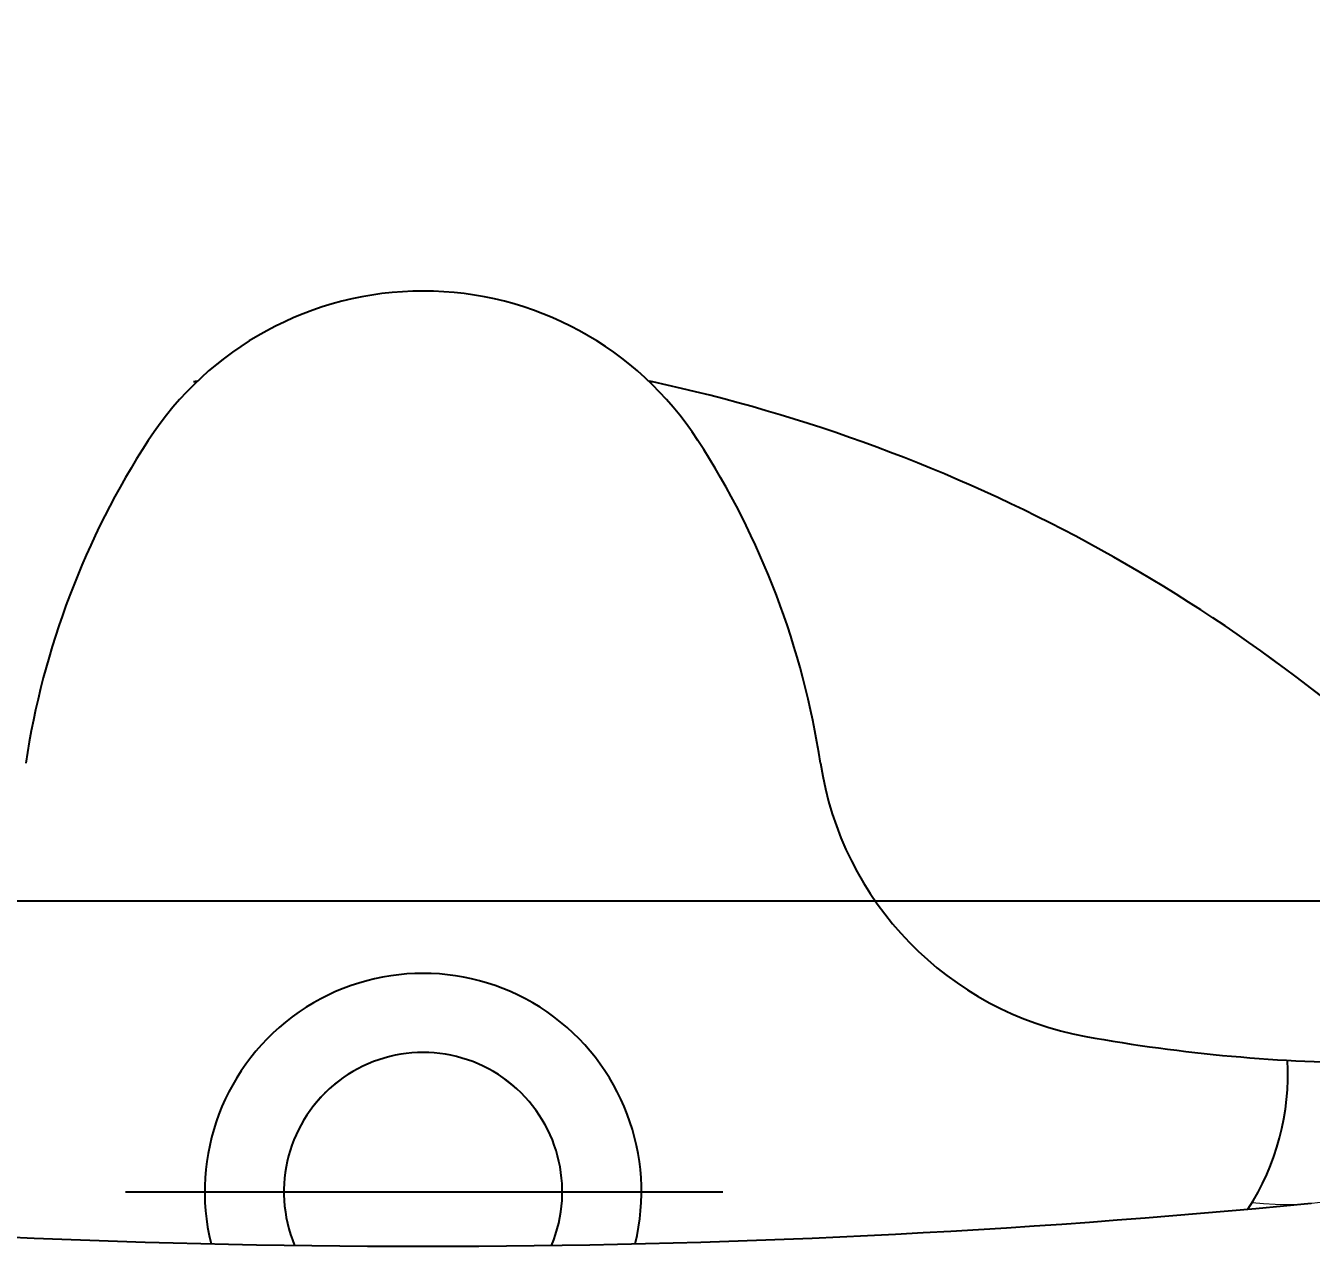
# Model space of a CAD drawing. Header units: millimetres. Extents: x 2148 to 2681, y 758 to 986.
# Drawn here: x 2323.201 to 2323.515, y 875.4342 to 875.7323 of the extents above; entities that cross this region are included whole.
import ezdxf

# ---------------------------------------------------------------- set-up
doc = ezdxf.new("R2010")
doc.units = ezdxf.units.MM
doc.linetypes.add('CENTER2', pattern=[28.575000000000003, 19.05, -3.175, 3.175, -3.175])
for name, color, linetype in [('0.1', 193, 'Continuous'), ('0.4', 121, 'Continuous'), ('D', 1, 'Continuous'), ('S_GRID LINES', 252, 'Continuous')]:
    doc.layers.add(name, color=color, linetype=linetype)
doc.styles.add('MMTX$0$ESMX$0$X-OPTA1D', font='x-opta1d')

msp = doc.modelspace()

# ---------------------------------------------------------------- hatches: boundary and pattern name
at = {"layer": 'D', "ltscale": 0.5}
h = msp.add_hatch(dxfattribs=at)
h.set_pattern_fill('NET', color=8, scale=4, angle=135, style=0)
h.set_pattern_definition([(135, (1.364242052659392e-12, 3.410605131648481e-13), (-8.980256121069152, -8.980256121069152), []), (225, (1.364242052659392e-12, 3.410605131648481e-13), (8.980256121069152, -8.980256121069152), [])])
h.paths.add_polyline_path([(2324.72752423652, 875.9952581203663), (2322.323484285699, 875.9952581203663), (2322.323484285699, 875.518507953163), (2324.727524236522, 875.518507953163)])

# ---------------------------------------------------------------- linework, layer by layer
at = {"layer": '0.1'}
msp.add_line((2323.22542231191, 875.4475274516105, -2.220439746692983e-08), (2323.371286314317, 875.4475274516105, -2.220439746692983e-08), dxfattribs=at)
msp.add_line((2323.22542231191, 875.4475274516105, -2.220439746692983e-08), (2323.371286314317, 875.4475274516105, -2.220439746692983e-08), dxfattribs=at)
msp.add_line((2323.22542231191, 875.4475274516105, -2.220439746692983e-08), (2323.371286314317, 875.4475274516105, -2.220439746692983e-08), dxfattribs=at)
msp.add_line((2323.22542231191, 875.4475274516105, -2.220439746692983e-08), (2323.371286314317, 875.4475274516105, -2.220439746692983e-08), dxfattribs=at)
msp.add_line((2323.22542231191, 875.4475274516105, -2.220439746692983e-08), (2323.371286314317, 875.4475274516105, -2.220439746692983e-08), dxfattribs=at)
msp.add_line((2323.22542231191, 875.4475274516105, -2.220439746692983e-08), (2323.371286314317, 875.4475274516105, -2.220439746692983e-08), dxfattribs=at)
msp.add_line((2323.22542231191, 875.4475274516105, -2.220439746692983e-08), (2323.371286314317, 875.4475274516105, -2.220439746692983e-08), dxfattribs=at)
msp.add_line((2323.22542231191, 875.4475274516105, -2.220439746692983e-08), (2323.371286314317, 875.4475274516105, -2.220439746692983e-08), dxfattribs=at)
msp.add_line((2323.22542231191, 875.4475274516105, -2.220439746692983e-08), (2323.371286314317, 875.4475274516105, -2.220439746692983e-08), dxfattribs=at)
msp.add_line((2323.22542231191, 875.4475274516105, -2.220439746692983e-08), (2323.371286314317, 875.4475274516105, -2.220439746692983e-08), dxfattribs=at)
for centre, radius, start, end in [((2323.298073921398, 875.5875271015927, -2.220439746692983e-08), 0.079999799998, 32.95790810857712, 147.0420918914229), ((2323.298073921398, 875.5875271015927, -2.220439746692983e-08), 0.079999799998, 32.95790810857712, 147.0420918914229), ((2323.298073921398, 875.5875271015927, -2.220439746692983e-08), 0.079999799998, 32.95790810857712, 147.0420918914229), ((2323.298073921398, 875.5875271015927, -2.220439746692983e-08), 0.079999799998, 32.95790810857712, 147.0420918914229), ((2323.298073921398, 875.5875271015927, -2.220439746692983e-08), 0.079999799998, 32.95790810857712, 147.0420918914229), ((2323.298073921398, 875.5875271015927, -2.220439746692983e-08), 0.079999799998, 32.95790810857712, 147.0420918914229), ((2323.298073921398, 875.5875271015927, -2.220439746692983e-08), 0.079999799998, 32.95790810857712, 147.0420918914229), ((2323.298073921398, 875.5875271015927, -2.220439746692983e-08), 0.079999799998, 32.95790810857712, 147.0420918914229), ((2323.298073921398, 875.5875271015927, -2.220439746692983e-08), 0.079999799998, 32.95790810857712, 147.0420918914229), ((2323.298073921398, 875.5875271015927, -2.220439746692983e-08), 0.079999799998, 32.95790810857712, 147.0420918914229), ((2323.298073921398, 875.3846093284326, -2.220439746692983e-08), 0.2666659999933416, 101.9264656363215, 102.1429334334428), ((2323.298073921398, 875.3846093284326, -2.220439746692983e-08), 0.2666659999933416, 101.9264656363215, 102.1429334334428), ((2323.298073921398, 875.3846093284326, -2.220439746692983e-08), 0.2666659999933416, 101.9264656363215, 102.1429334334428), ((2323.298073921398, 875.3846093284326, -2.220439746692983e-08), 0.2666659999933416, 101.9264656363215, 102.1429334334428), ((2323.298073921398, 875.3846093284326, -2.220439746692983e-08), 0.2666659999933416, 101.9264656363215, 102.1429334334428), ((2323.298073921398, 875.3846093284326, -2.220439746692983e-08), 0.2666659999933416, 101.9264656363215, 102.1429334334428), ((2323.298073921398, 875.3846093284326, -2.220439746692983e-08), 0.2666659999933416, 101.9264656363215, 102.1429334334428), ((2323.298073921398, 875.3846093284326, -2.220439746692983e-08), 0.2666659999933416, 101.9264656363215, 102.1429334334428), ((2323.298073921398, 875.3846093284326, -2.220439746692983e-08), 0.2666659999933416, 101.9264656363215, 102.1429334334428), ((2323.298073921398, 875.3846093284326, -2.220439746692983e-08), 0.2666659999933416, 101.9264656363215, 102.1429334334428), ((2323.298073921398, 875.3846093284326, -2.220439746692983e-08), 0.2666659999933416, 77.85706656655718, 78.07353436367852), ((2323.298073921398, 875.3846093284326, -2.220439746692983e-08), 0.2666659999933416, 77.85706656655718, 78.07353436367852), ((2323.298073921398, 875.3846093284326, -2.220439746692983e-08), 0.2666659999933416, 77.85706656655718, 78.07353436367852), ((2323.298073921398, 875.3846093284326, -2.220439746692983e-08), 0.2666659999933416, 77.85706656655718, 78.07353436367852), ((2323.298073921398, 875.3846093284326, -2.220439746692983e-08), 0.2666659999933416, 77.85706656655718, 78.07353436367852), ((2323.298073921398, 875.3846093284326, -2.220439746692983e-08), 0.2666659999933416, 77.85706656655718, 78.07353436367852), ((2323.298073921398, 875.3846093284326, -2.220439746692983e-08), 0.2666659999933416, 77.85706656655718, 78.07353436367852), ((2323.298073921398, 875.3846093284326, -2.220439746692983e-08), 0.2666659999933416, 77.85706656655718, 78.07353436367852), ((2323.298073921398, 875.3846093284326, -2.220439746692983e-08), 0.2666659999933416, 77.85706656655718, 78.07353436367852), ((2323.298073921398, 875.3846093284326, -2.220439746692983e-08), 0.2666659999933416, 77.85706656655718, 78.07353436367852), ((2323.270027166684, 875.2542595358343, -2.220439746692983e-08), 0.3999989999899999, 45.23985393808178, 77.85706656655718), ((2323.270027166684, 875.2542595358343, -2.220439746692983e-08), 0.3999989999899999, 45.23985393808178, 77.85706656655718), ((2323.270027166684, 875.2542595358343, -2.220439746692983e-08), 0.3999989999899999, 45.23985393808178, 77.85706656655718), ((2323.270027166684, 875.2542595358343, -2.220439746692983e-08), 0.3999989999899999, 45.23985393808178, 77.85706656655718), ((2323.270027166684, 875.2542595358343, -2.220439746692983e-08), 0.3999989999899999, 45.23985393808178, 77.85706656655718), ((2323.270027166684, 875.2542595358343, -2.220439746692983e-08), 0.3999989999899999, 45.23985393808178, 77.85706656655718), ((2323.270027166684, 875.2542595358343, -2.220439746692983e-08), 0.3999989999899999, 45.23985393808178, 77.85706656655718), ((2323.270027166684, 875.2542595358343, -2.220439746692983e-08), 0.3999989999899999, 45.23985393808178, 77.85706656655718), ((2323.270027166684, 875.2542595358343, -2.220439746692983e-08), 0.3999989999899999, 45.23985393808178, 77.85706656655718), ((2323.270027166684, 875.2542595358343, -2.220439746692983e-08), 0.3999989999899999, 45.23985393808178, 77.85706656655718), ((2323.398762124461, 875.5222445329662, -2.220439746692983e-08), 0.199999499995, 147.0420918914229, 171.3901035833377), ((2323.398762124461, 875.5222445329662, -2.220439746692983e-08), 0.199999499995, 147.0420918914229, 171.3901035833377), ((2323.398762124461, 875.5222445329662, -2.220439746692983e-08), 0.199999499995, 147.0420918914229, 171.3901035833377), ((2323.398762124461, 875.5222445329662, -2.220439746692983e-08), 0.199999499995, 147.0420918914229, 171.3901035833377), ((2323.398762124461, 875.5222445329662, -2.220439746692983e-08), 0.199999499995, 147.0420918914229, 171.3901035833377), ((2323.398762124461, 875.5222445329662, -2.220439746692983e-08), 0.199999499995, 147.0420918914229, 171.3901035833377), ((2323.398762124461, 875.5222445329662, -2.220439746692983e-08), 0.199999499995, 147.0420918914229, 171.3901035833377), ((2323.398762124461, 875.5222445329662, -2.220439746692983e-08), 0.199999499995, 147.0420918914229, 171.3901035833377), ((2323.398762124461, 875.5222445329662, -2.220439746692983e-08), 0.199999499995, 147.0420918914229, 171.3901035833377), ((2323.398762124461, 875.5222445329662, -2.220439746692983e-08), 0.199999499995, 147.0420918914229, 171.3901035833377), ((2323.197385718363, 875.5222445329662, -2.220439746692983e-08), 0.199999499995, 8.609896416662309, 32.95790810857712), ((2323.197385718363, 875.5222445329662, -2.220439746692983e-08), 0.199999499995, 8.609896416662309, 32.95790810857712), ((2323.197385718363, 875.5222445329662, -2.220439746692983e-08), 0.199999499995, 8.609896416662309, 32.95790810857712), ((2323.197385718363, 875.5222445329662, -2.220439746692983e-08), 0.199999499995, 8.609896416662309, 32.95790810857712), ((2323.197385718363, 875.5222445329662, -2.220439746692983e-08), 0.199999499995, 8.609896416662309, 32.95790810857712), ((2323.197385718363, 875.5222445329662, -2.220439746692983e-08), 0.199999499995, 8.609896416662309, 32.95790810857712), ((2323.197385718363, 875.5222445329662, -2.220439746692983e-08), 0.199999499995, 8.609896416662309, 32.95790810857712), ((2323.197385718363, 875.5222445329662, -2.220439746692983e-08), 0.199999499995, 8.609896416662309, 32.95790810857712), ((2323.197385718363, 875.5222445329662, -2.220439746692983e-08), 0.199999499995, 8.609896416662309, 32.95790810857712), ((2323.197385718363, 875.5222445329662, -2.220439746692983e-08), 0.199999499995, 8.609896416662309, 32.95790810857712), ((2323.47422957681, 875.5641621430066, -2.220439746692983e-08), 0.079999799998, 188.6098964166623, 259.7071829857526), ((2323.47422957681, 875.5641621430066, -2.220439746692983e-08), 0.079999799998, 188.6098964166623, 259.7071829857526), ((2323.47422957681, 875.5641621430066, -2.220439746692983e-08), 0.079999799998, 188.6098964166623, 259.7071829857526), ((2323.47422957681, 875.5641621430066, -2.220439746692983e-08), 0.079999799998, 188.6098964166623, 259.7071829857526), ((2323.47422957681, 875.5641621430066, -2.220439746692983e-08), 0.079999799998, 188.6098964166623, 259.7071829857526), ((2323.47422957681, 875.5641621430066, -2.220439746692983e-08), 0.079999799998, 188.6098964166623, 259.7071829857526), ((2323.47422957681, 875.5641621430066, -2.220439746692983e-08), 0.079999799998, 188.6098964166623, 259.7071829857526), ((2323.47422957681, 875.5641621430066, -2.220439746692983e-08), 0.079999799998, 188.6098964166623, 259.7071829857526), ((2323.47422957681, 875.5641621430066, -2.220439746692983e-08), 0.079999799998, 188.6098964166623, 259.7071829857526), ((2323.47422957681, 875.5641621430066, -2.220439746692983e-08), 0.079999799998, 188.6098964166623, 259.7071829857526), ((2323.298073921398, 875.4475274516105, -2.220439746692983e-08), 0.05333319999866666, 346.1859408485906, 193.8140591514094), ((2323.298073921398, 875.4475274516105, -2.220439746692983e-08), 0.05333319999866666, 346.1859408485906, 193.8140591514094), ((2323.298073921398, 875.4475274516105, -2.220439746692983e-08), 0.05333319999866666, 346.1859408485906, 193.8140591514094), ((2323.298073921398, 875.4475274516105, -2.220439746692983e-08), 0.05333319999866666, 346.1859408485906, 193.8140591514094), ((2323.298073921398, 875.4475274516105, -2.220439746692983e-08), 0.05333319999866666, 346.1859408485906, 193.8140591514094), ((2323.298073921398, 875.4475274516105, -2.220439746692983e-08), 0.05333319999866666, 346.1859408485906, 193.8140591514094), ((2323.298073921398, 875.4475274516105, -2.220439746692983e-08), 0.05333319999866666, 346.1859408485906, 193.8140591514094), ((2323.298073921398, 875.4475274516105, -2.220439746692983e-08), 0.05333319999866666, 346.1859408485906, 193.8140591514094), ((2323.298073921398, 875.4475274516105, -2.220439746692983e-08), 0.05333319999866666, 346.1859408485906, 193.8140591514094), ((2323.298073921398, 875.4475274516105, -2.220439746692983e-08), 0.05333319999866666, 346.1859408485906, 193.8140591514094), ((2323.531406671406, 875.879011738604, -2.220439746692983e-08), 0.3999989999899999, 259.7071829857526, 270), ((2323.531406671406, 875.879011738604, -2.220439746692983e-08), 0.3999989999899999, 259.7071829857526, 270), ((2323.531406671406, 875.879011738604, -2.220439746692983e-08), 0.3999989999899999, 259.7071829857526, 270), ((2323.531406671406, 875.879011738604, -2.220439746692983e-08), 0.3999989999899999, 259.7071829857526, 270), ((2323.531406671406, 875.879011738604, -2.220439746692983e-08), 0.3999989999899999, 259.7071829857526, 270), ((2323.531406671406, 875.879011738604, -2.220439746692983e-08), 0.3999989999899999, 259.7071829857526, 270), ((2323.531406671406, 875.879011738604, -2.220439746692983e-08), 0.3999989999899999, 259.7071829857526, 270), ((2323.531406671406, 875.879011738604, -2.220439746692983e-08), 0.3999989999899999, 259.7071829857526, 270), ((2323.531406671406, 875.879011738604, -2.220439746692983e-08), 0.3999989999899999, 259.7071829857526, 270), ((2323.531406671406, 875.879011738604, -2.220439746692983e-08), 0.3999989999899999, 259.7071829857526, 270), ((2323.298073921398, 875.4475274516105, -2.220439746692983e-08), 0.03399991499915, 337.3130539478161, 202.6869460521839), ((2323.298073921398, 875.4475274516105, -2.220439746692983e-08), 0.03399991499915, 337.3130539478161, 202.6869460521839), ((2323.298073921398, 875.4475274516105, -2.220439746692983e-08), 0.03399991499915, 337.3130539478161, 202.6869460521839), ((2323.298073921398, 875.4475274516105, -2.220439746692983e-08), 0.03399991499915, 337.3130539478161, 202.6869460521839), ((2323.298073921398, 875.4475274516105, -2.220439746692983e-08), 0.03399991499915, 337.3130539478161, 202.6869460521839), ((2323.298073921398, 875.4475274516105, -2.220439746692983e-08), 0.03399991499915, 337.3130539478161, 202.6869460521839), ((2323.298073921398, 875.4475274516105, -2.220439746692983e-08), 0.03399991499915, 337.3130539478161, 202.6869460521839), ((2323.298073921398, 875.4475274516105, -2.220439746692983e-08), 0.03399991499915, 337.3130539478161, 202.6869460521839), ((2323.298073921398, 875.4475274516105, -2.220439746692983e-08), 0.03399991499915, 337.3130539478161, 202.6869460521839), ((2323.298073921398, 875.4475274516105, -2.220439746692983e-08), 0.03399991499915, 337.3130539478161, 202.6869460521839), ((2323.449287570534, 875.4760717139823, -2.220439746692983e-08), 0.05999984999849999, 326.8616794757604, 3.400537915627815), ((2323.449287570534, 875.4760717139823, -2.220439746692983e-08), 0.05999984999849999, 326.8616794757604, 3.400537915627815), ((2323.449287570534, 875.4760717139823, -2.220439746692983e-08), 0.05999984999849999, 326.8616794757604, 3.400537915627815), ((2323.449287570534, 875.4760717139823, -2.220439746692983e-08), 0.05999984999849999, 326.8616794757604, 3.400537915627815), ((2323.449287570534, 875.4760717139823, -2.220439746692983e-08), 0.05999984999849999, 326.8616794757604, 3.400537915627815), ((2323.449287570534, 875.4760717139823, -2.220439746692983e-08), 0.05999984999849999, 326.8616794757604, 3.400537915627815), ((2323.449287570534, 875.4760717139823, -2.220439746692983e-08), 0.05999984999849999, 326.8616794757604, 3.400537915627815), ((2323.449287570534, 875.4760717139823, -2.220439746692983e-08), 0.05999984999849999, 326.8616794757604, 3.400537915627815), ((2323.449287570534, 875.4760717139823, -2.220439746692983e-08), 0.05999984999849999, 326.8616794757604, 3.400537915627815), ((2323.449287570534, 875.4760717139823, -2.220439746692983e-08), 0.05999984999849999, 326.8616794757604, 3.400537915627815), ((2323.298073921398, 877.6740478898523, -2.220439746692983e-08), 2.239853738247487, 264.4420803729362, 275.5579196270638), ((2323.298073921398, 877.6740478898523, -2.220439746692983e-08), 2.239853738247487, 264.4420803729362, 275.5579196270638), ((2323.298073921398, 877.6740478898523, -2.220439746692983e-08), 2.239853738247487, 264.4420803729362, 275.5579196270638), ((2323.298073921398, 877.6740478898523, -2.220439746692983e-08), 2.239853738247487, 264.4420803729362, 275.5579196270638), ((2323.298073921398, 877.6740478898523, -2.220439746692983e-08), 2.239853738247487, 264.4420803729362, 275.5579196270638), ((2323.298073921398, 877.6740478898523, -2.220439746692983e-08), 2.239853738247487, 264.4420803729362, 275.5579196270638), ((2323.298073921398, 877.6740478898523, -2.220439746692983e-08), 2.239853738247487, 264.4420803729362, 275.5579196270638), ((2323.298073921398, 877.6740478898523, -2.220439746692983e-08), 2.239853738247487, 264.4420803729362, 275.5579196270638), ((2323.298073921398, 877.6740478898523, -2.220439746692983e-08), 2.239853738247487, 264.4420803729362, 275.5579196270638), ((2323.298073921398, 877.6740478898523, -2.220439746692983e-08), 2.239853738247487, 264.4420803729362, 275.5579196270638)]:
    msp.add_arc(centre, radius, start, end, dxfattribs=at)
at = {"layer": '0.4', "color": 193, "lineweight": 0, "ltscale": 0.5}
msp.add_line((2323.3320738364, 875.4475274516105, -2.220439746692983e-08), (2323.264074006396, 875.4475274516105, -2.220439746692983e-08), dxfattribs=at)
msp.add_line((2323.3320738364, 875.4475274516105, -2.220439746692983e-08), (2323.264074006396, 875.4475274516105, -2.220439746692983e-08), dxfattribs=at)
msp.add_line((2323.3320738364, 875.4475274516105, -2.220439746692983e-08), (2323.264074006396, 875.4475274516105, -2.220439746692983e-08), dxfattribs=at)
msp.add_line((2323.3320738364, 875.4475274516105, -2.220439746692983e-08), (2323.264074006396, 875.4475274516105, -2.220439746692983e-08), dxfattribs=at)
msp.add_line((2323.3320738364, 875.4475274516105, -2.220439746692983e-08), (2323.264074006396, 875.4475274516105, -2.220439746692983e-08), dxfattribs=at)
msp.add_line((2323.3320738364, 875.4475274516105, -2.220439746692983e-08), (2323.264074006396, 875.4475274516105, -2.220439746692983e-08), dxfattribs=at)
msp.add_line((2323.3320738364, 875.4475274516105, -2.220439746692983e-08), (2323.264074006396, 875.4475274516105, -2.220439746692983e-08), dxfattribs=at)
msp.add_line((2323.3320738364, 875.4475274516105, -2.220439746692983e-08), (2323.264074006396, 875.4475274516105, -2.220439746692983e-08), dxfattribs=at)
msp.add_line((2323.3320738364, 875.4475274516105, -2.220439746692983e-08), (2323.264074006396, 875.4475274516105, -2.220439746692983e-08), dxfattribs=at)
msp.add_line((2323.3320738364, 875.4475274516105, -2.220439746692983e-08), (2323.264074006396, 875.4475274516105, -2.220439746692983e-08), dxfattribs=at)
for centre, radius, start, end in [((2323.298073921398, 875.5875271015927, -2.220439746692983e-08), 0.07999979999800688, 46.46142057375373, 133.5385794262463), ((2323.298073921398, 875.5875271015927, -2.220439746692983e-08), 0.07999979999800688, 46.46142057375373, 133.5385794262463), ((2323.298073921398, 875.5875271015927, -2.220439746692983e-08), 0.07999979999800688, 46.46142057375373, 133.5385794262463), ((2323.298073921398, 875.5875271015927, -2.220439746692983e-08), 0.07999979999800688, 46.46142057375373, 133.5385794262463), ((2323.298073921398, 875.5875271015927, -2.220439746692983e-08), 0.07999979999800688, 46.46142057375373, 133.5385794262463), ((2323.298073921398, 875.5875271015927, -2.220439746692983e-08), 0.07999979999800688, 46.46142057375373, 133.5385794262463), ((2323.298073921398, 875.5875271015927, -2.220439746692983e-08), 0.07999979999800688, 46.46142057375373, 133.5385794262463), ((2323.298073921398, 875.5875271015927, -2.220439746692983e-08), 0.07999979999800688, 46.46142057375373, 133.5385794262463), ((2323.298073921398, 875.5875271015927, -2.220439746692983e-08), 0.07999979999800688, 46.46142057375373, 133.5385794262463), ((2323.298073921398, 875.5875271015927, -2.220439746692983e-08), 0.07999979999800688, 46.46142057375373, 133.5385794262463), ((2323.270027166684, 875.2542595358343, -2.220439746692983e-08), 0.3999989999899703, 45.23985393808178, 78.00152652352564), ((2323.270027166684, 875.2542595358343, -2.220439746692983e-08), 0.3999989999899703, 45.23985393808178, 78.00152652352564), ((2323.270027166684, 875.2542595358343, -2.220439746692983e-08), 0.3999989999899703, 45.23985393808178, 78.00152652352564), ((2323.270027166684, 875.2542595358343, -2.220439746692983e-08), 0.3999989999899703, 45.23985393808178, 78.00152652352564), ((2323.270027166684, 875.2542595358343, -2.220439746692983e-08), 0.3999989999899703, 45.23985393808178, 78.00152652352564), ((2323.270027166684, 875.2542595358343, -2.220439746692983e-08), 0.3999989999899703, 45.23985393808178, 78.00152652352564), ((2323.270027166684, 875.2542595358343, -2.220439746692983e-08), 0.3999989999899703, 45.23985393808178, 78.00152652352564), ((2323.270027166684, 875.2542595358343, -2.220439746692983e-08), 0.3999989999899703, 45.23985393808178, 78.00152652352564), ((2323.270027166684, 875.2542595358343, -2.220439746692983e-08), 0.3999989999899703, 45.23985393808178, 78.00152652352564), ((2323.270027166684, 875.2542595358343, -2.220439746692983e-08), 0.3999989999899703, 45.23985393808178, 78.00152652352564), ((2323.298073921398, 875.4475274516105, -2.220439746692983e-08), 0.05333319999868316, 346.1859408485906, 193.8140591514094), ((2323.298073921398, 875.4475274516105, -2.220439746692983e-08), 0.05333319999868316, 346.1859408485906, 193.8140591514094), ((2323.298073921398, 875.4475274516105, -2.220439746692983e-08), 0.05333319999868316, 346.1859408485906, 193.8140591514094), ((2323.298073921398, 875.4475274516105, -2.220439746692983e-08), 0.05333319999868316, 346.1859408485906, 193.8140591514094), ((2323.298073921398, 875.4475274516105, -2.220439746692983e-08), 0.05333319999868316, 346.1859408485906, 193.8140591514094), ((2323.298073921398, 875.4475274516105, -2.220439746692983e-08), 0.05333319999868316, 346.1859408485906, 193.8140591514094), ((2323.298073921398, 875.4475274516105, -2.220439746692983e-08), 0.05333319999868316, 346.1859408485906, 193.8140591514094), ((2323.298073921398, 875.4475274516105, -2.220439746692983e-08), 0.05333319999868316, 346.1859408485906, 193.8140591514094), ((2323.298073921398, 875.4475274516105, -2.220439746692983e-08), 0.05333319999868316, 346.1859408485906, 193.8140591514094), ((2323.298073921398, 875.4475274516105, -2.220439746692983e-08), 0.05333319999868316, 346.1859408485906, 193.8140591514094), ((2323.508551316934, 875.5110772385331, -2.220439746692983e-08), 0.06666649999832903, 263.1068237185328, 338.2052513048289), ((2323.508551316934, 875.5110772385331, -2.220439746692983e-08), 0.06666649999832903, 263.1068237185328, 338.2052513048289), ((2323.508551316934, 875.5110772385331, -2.220439746692983e-08), 0.06666649999832903, 263.1068237185328, 338.2052513048289), ((2323.508551316934, 875.5110772385331, -2.220439746692983e-08), 0.06666649999832903, 263.1068237185328, 338.2052513048289), ((2323.508551316934, 875.5110772385331, -2.220439746692983e-08), 0.06666649999832903, 263.1068237185328, 338.2052513048289), ((2323.508551316934, 875.5110772385331, -2.220439746692983e-08), 0.06666649999832903, 263.1068237185328, 338.2052513048289), ((2323.508551316934, 875.5110772385331, -2.220439746692983e-08), 0.06666649999832903, 263.1068237185328, 338.2052513048289), ((2323.508551316934, 875.5110772385331, -2.220439746692983e-08), 0.06666649999832903, 263.1068237185328, 338.2052513048289), ((2323.508551316934, 875.5110772385331, -2.220439746692983e-08), 0.06666649999832903, 263.1068237185328, 338.2052513048289), ((2323.508551316934, 875.5110772385331, -2.220439746692983e-08), 0.06666649999832903, 263.1068237185328, 338.2052513048289), ((2323.298073921398, 875.4475274516105, -2.220439746692983e-08), 0.03399991499914181, 0, 180), ((2323.298073921398, 875.4475274516105, -2.220439746692983e-08), 0.03399991499914181, 0, 180), ((2323.298073921398, 875.4475274516105, -2.220439746692983e-08), 0.03399991499914181, 0, 180), ((2323.298073921398, 875.4475274516105, -2.220439746692983e-08), 0.03399991499914181, 0, 180), ((2323.298073921398, 875.4475274516105, -2.220439746692983e-08), 0.03399991499914181, 0, 180), ((2323.298073921398, 875.4475274516105, -2.220439746692983e-08), 0.03399991499914181, 0, 180), ((2323.298073921398, 875.4475274516105, -2.220439746692983e-08), 0.03399991499914181, 0, 180), ((2323.298073921398, 875.4475274516105, -2.220439746692983e-08), 0.03399991499914181, 0, 180), ((2323.298073921398, 875.4475274516105, -2.220439746692983e-08), 0.03399991499914181, 0, 180), ((2323.298073921398, 875.4475274516105, -2.220439746692983e-08), 0.03399991499914181, 0, 180), ((2323.298073921398, 877.6740478898523, -2.220439746692983e-08), 2.239853738247374, 264.4420803729362, 275.5579196270638), ((2323.298073921398, 877.6740478898523, -2.220439746692983e-08), 2.239853738247374, 264.4420803729362, 275.5579196270638), ((2323.298073921398, 877.6740478898523, -2.220439746692983e-08), 2.239853738247374, 264.4420803729362, 275.5579196270638), ((2323.298073921398, 877.6740478898523, -2.220439746692983e-08), 2.239853738247374, 264.4420803729362, 275.5579196270638), ((2323.298073921398, 877.6740478898523, -2.220439746692983e-08), 2.239853738247374, 264.4420803729362, 275.5579196270638), ((2323.298073921398, 877.6740478898523, -2.220439746692983e-08), 2.239853738247374, 264.4420803729362, 275.5579196270638), ((2323.298073921398, 877.6740478898523, -2.220439746692983e-08), 2.239853738247374, 264.4420803729362, 275.5579196270638), ((2323.298073921398, 877.6740478898523, -2.220439746692983e-08), 2.239853738247374, 264.4420803729362, 275.5579196270638), ((2323.298073921398, 877.6740478898523, -2.220439746692983e-08), 2.239853738247374, 264.4420803729362, 275.5579196270638), ((2323.298073921398, 877.6740478898523, -2.220439746692983e-08), 2.239853738247374, 264.4420803729362, 275.5579196270638), ((2323.298073921398, 877.6740478898523, -2.220439746692983e-08), 2.239853738247374, 264.8397862288841, 268.6750715626566), ((2323.298073921398, 877.6740478898523, -2.220439746692983e-08), 2.239853738247374, 264.8397862288841, 268.6750715626566), ((2323.298073921398, 877.6740478898523, -2.220439746692983e-08), 2.239853738247374, 264.8397862288841, 268.6750715626566), ((2323.298073921398, 877.6740478898523, -2.220439746692983e-08), 2.239853738247374, 264.8397862288841, 268.6750715626566), ((2323.298073921398, 877.6740478898523, -2.220439746692983e-08), 2.239853738247374, 264.8397862288841, 268.6750715626566), ((2323.298073921398, 877.6740478898523, -2.220439746692983e-08), 2.239853738247374, 264.8397862288841, 268.6750715626566), ((2323.298073921398, 877.6740478898523, -2.220439746692983e-08), 2.239853738247374, 264.8397862288841, 268.6750715626566), ((2323.298073921398, 877.6740478898523, -2.220439746692983e-08), 2.239853738247374, 264.8397862288841, 268.6750715626566), ((2323.298073921398, 877.6740478898523, -2.220439746692983e-08), 2.239853738247374, 264.8397862288841, 268.6750715626566), ((2323.298073921398, 877.6740478898523, -2.220439746692983e-08), 2.239853738247374, 264.8397862288841, 268.6750715626566), ((2323.298073921398, 877.6740478898523, -2.220439746692983e-08), 2.239853738247374, 271.3249284373434, 275.1602137711159), ((2323.298073921398, 877.6740478898523, -2.220439746692983e-08), 2.239853738247374, 271.3249284373434, 275.1602137711159), ((2323.298073921398, 877.6740478898523, -2.220439746692983e-08), 2.239853738247374, 271.3249284373434, 275.1602137711159), ((2323.298073921398, 877.6740478898523, -2.220439746692983e-08), 2.239853738247374, 271.3249284373434, 275.1602137711159), ((2323.298073921398, 877.6740478898523, -2.220439746692983e-08), 2.239853738247374, 271.3249284373434, 275.1602137711159), ((2323.298073921398, 877.6740478898523, -2.220439746692983e-08), 2.239853738247374, 271.3249284373434, 275.1602137711159), ((2323.298073921398, 877.6740478898523, -2.220439746692983e-08), 2.239853738247374, 271.3249284373434, 275.1602137711159), ((2323.298073921398, 877.6740478898523, -2.220439746692983e-08), 2.239853738247374, 271.3249284373434, 275.1602137711159), ((2323.298073921398, 877.6740478898523, -2.220439746692983e-08), 2.239853738247374, 271.3249284373434, 275.1602137711159), ((2323.298073921398, 877.6740478898523, -2.220439746692983e-08), 2.239853738247374, 271.3249284373434, 275.1602137711159), ((2323.449287570534, 875.4760717139823, -2.220439746692983e-08), 0.05999984999856581, 326.8616794757604, 328.6910394296015), ((2323.449287570534, 875.4760717139823, -2.220439746692983e-08), 0.05999984999856581, 326.8616794757604, 328.6910394296015), ((2323.449287570534, 875.4760717139823, -2.220439746692983e-08), 0.05999984999856581, 326.8616794757604, 328.6910394296015), ((2323.449287570534, 875.4760717139823, -2.220439746692983e-08), 0.05999984999856581, 326.8616794757604, 328.6910394296015), ((2323.449287570534, 875.4760717139823, -2.220439746692983e-08), 0.05999984999856581, 326.8616794757604, 328.6910394296015), ((2323.449287570534, 875.4760717139823, -2.220439746692983e-08), 0.05999984999856581, 326.8616794757604, 328.6910394296015), ((2323.449287570534, 875.4760717139823, -2.220439746692983e-08), 0.05999984999856581, 326.8616794757604, 328.6910394296015), ((2323.449287570534, 875.4760717139823, -2.220439746692983e-08), 0.05999984999856581, 326.8616794757604, 328.6910394296015), ((2323.449287570534, 875.4760717139823, -2.220439746692983e-08), 0.05999984999856581, 326.8616794757604, 328.6910394296015), ((2323.449287570534, 875.4760717139823, -2.220439746692983e-08), 0.05999984999856581, 326.8616794757604, 328.6910394296015)]:
    msp.add_arc(centre, radius, start, end, dxfattribs=at)
at = {"layer": 'S_GRID LINES', "linetype": 'CENTER2', "ltscale": 0.2}
msp.add_line((2336.294677230072, 875.5185079531632, -1.646909499330181e-08), (2314.727265377704, 875.5185079531632, -1.083355502920358e-08), dxfattribs=at)

# ---------------------------------------------------------------- texts
at = {"color": 2, "insert": (2323.460592807959, 875.9464268065153, -2.220439746692983e-08), "char_height": 0.25536, "width": 11.64471969592537, "attachment_point": 4, "style": 'MMTX$0$ESMX$0$X-OPTA1D'}
msp.add_mtext('0.60 M. X 0.60 M.\\P FLOOR TILES', dxfattribs=at)
msp.add_mtext('0.60 M. X 0.60 M.\\P FLOOR TILES', dxfattribs=at)

doc.saveas('drawing.dxf')
